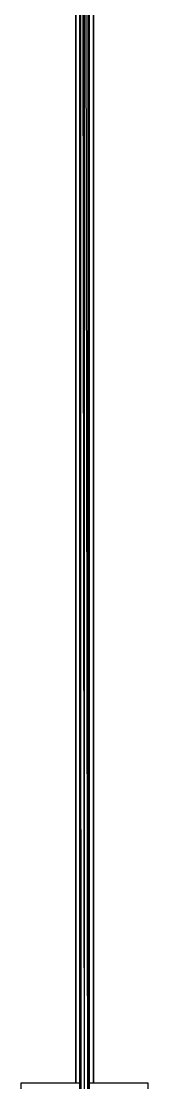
# Model space of a CAD drawing. Extents: x -32 to 51.8, y -51.6 to -5.5.
# Drawn here: x -4.851 to -4.569, y -27.417 to -25.038 of the extents above; entities that cross this region are included whole.
import ezdxf

# ---------------------------------------------------------------- set-up
doc = ezdxf.new("R2010")
doc.units = 0
doc.header["$MEASUREMENT"] = 0
doc.layers.get('0').update_dxf_attribs({"linetype": 'CONTINUOUS'})

msp = doc.modelspace()

# ---------------------------------------------------------------- linework, layer by layer
for p, q in [((-4.7213, -22.609), (-4.7213, -27.607)), ((-4.721, -22.609), (-4.718, -27.6427)), ((-4.718, -27.6427), (-4.718, -22.609)), ((-4.7174, -22.609), (-4.7101, -27.6468)), ((-4.7101, -27.6468), (-4.71, -22.609)), ((-4.7021, -27.6427), (-4.7094, -22.609)), ((-4.7021, -27.6427), (-4.7021, -22.609)), ((-4.6989, -27.607), (-4.7018, -22.609)), ((-4.6988, -27.607), (-4.6988, -22.609)), ((-4.7297, -23.3326), (-4.7297, -27.4169)), ((-4.7297, -27.4169), (-4.7297, -23.3326)), ((-4.6902, -23.3326), (-4.6902, -27.4169)), ((-4.6902, -23.3326), (-4.6902, -27.4169)), ((-4.6902, -27.4169), (-4.6902, -23.3326)), ((-4.8514, -27.4416), (-4.8514, -27.4169)), ((-4.8514, -27.4169), (-4.8095, -27.4169)), ((-4.8095, -27.4169), (-4.7297, -27.4169)), ((-4.7297, -27.4169), (-4.7213, -27.4169)), ((-4.6988, -27.4169), (-4.6902, -27.4169)), ((-4.6902, -27.4169), (-4.6104, -27.4169)), ((-4.6104, -27.4169), (-4.5686, -27.4169)), ((-4.5686, -27.4169), (-4.5686, -27.4416))]:
    msp.add_line(p, q)

doc.saveas('drawing.dxf')
